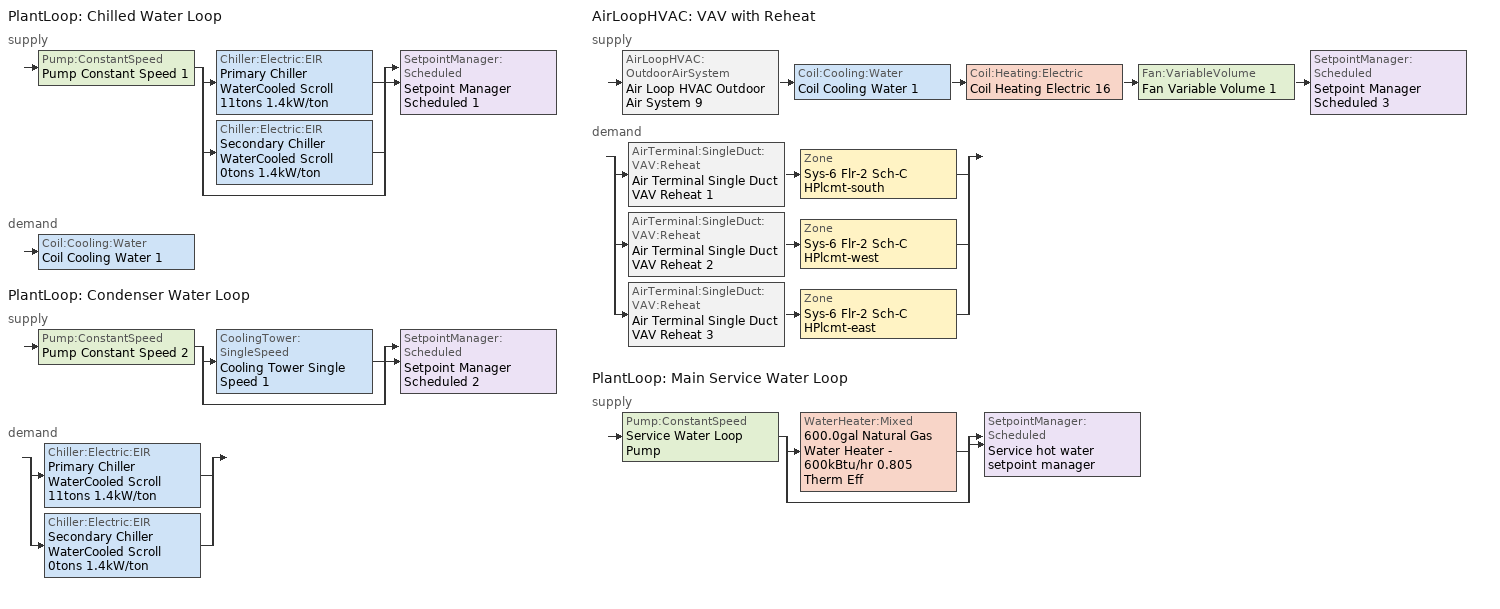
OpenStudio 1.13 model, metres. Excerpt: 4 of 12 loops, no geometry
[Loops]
PlantLoop 'Chilled Water Loop'
 supply: Pump:ConstantSpeed 'Pump Constant Speed 1' > split
  | Chiller:Electric:EIR 'Primary Chiller WaterCooled Scroll 11tons 1.4kW/ton'
  | Chiller:Electric:EIR 'Secondary Chiller WaterCooled Scroll 0tons 1.4kW/ton'
  | bypass
  join > SetpointManager:Scheduled 'Setpoint Manager Scheduled 1'
 demand: Coil:Cooling:Water 'Coil Cooling Water 1'
PlantLoop 'Condenser Water Loop'
 supply: Pump:ConstantSpeed 'Pump Constant Speed 2' > split
  | CoolingTower:SingleSpeed 'Cooling Tower Single Speed 1'
  | bypass
  join > SetpointManager:Scheduled 'Setpoint Manager Scheduled 2'
 demand: split
  | Chiller:Electric:EIR 'Primary Chiller WaterCooled Scroll 11tons 1.4kW/ton'
  | Chiller:Electric:EIR 'Secondary Chiller WaterCooled Scroll 0tons 1.4kW/ton'
AirLoopHVAC 'VAV with Reheat'
 supply: AirLoopHVAC:OutdoorAirSystem 'Air Loop HVAC Outdoor Air System 9' > Coil:Cooling:Water 'Coil Cooling Water 1' > Coil:Heating:Electric 'Coil Heating Electric 16' > Fan:VariableVolume 'Fan Variable Volume 1' > SetpointManager:Scheduled 'Setpoint Manager Scheduled 3'
 demand: split
  | AirTerminal:SingleDuct:VAV:Reheat 'Air Terminal Single Duct VAV Reheat 1' > Zone 'Sys-6 Flr-2 Sch-C HPlcmt-south'
  | AirTerminal:SingleDuct:VAV:Reheat 'Air Terminal Single Duct VAV Reheat 2' > Zone 'Sys-6 Flr-2 Sch-C HPlcmt-west'
  | AirTerminal:SingleDuct:VAV:Reheat 'Air Terminal Single Duct VAV Reheat 3' > Zone 'Sys-6 Flr-2 Sch-C HPlcmt-east'
PlantLoop 'Main Service Water Loop'
 supply: Pump:ConstantSpeed 'Service Water Loop Pump' > split
  | WaterHeater:Mixed '600.0gal Natural Gas Water Heater - 600kBtu/hr 0.805 Therm Eff'
  | bypass
  join > SetpointManager:Scheduled 'Service hot water setpoint manager'
[Sizing:Zone] Zone Cooling Design Supply Air Temperature Input Method=SupplyAirTemperature; Zone Cooling Design Supply Air Temperature {C}=13; Zone Cooling Design Supply Air Temperature Difference {deltaC}=11.11; Zone Heating Design Supply Air Temperature Input Method=SupplyAirTemperature; Zone Heating Design Supply Air Temperature {C}=43; Zone Heating Design Supply Air Temperature Difference {deltaC}=11.11; Zone Cooling Design Supply Air Humidity Ratio {kg-H2O/kg-air}=0.0085; Zone Heating Design Supply Air Humidity Ratio {kg-H2O/kg-air}=0.008; Zone Heating Sizing Factor=1.3; Zone Cooling Sizing Factor=1.1; Cooling Design Air Flow Method=DesignDay; Heating Design Air Flow Method=DesignDay; Account for Dedicated Outdoor Air System=No; Dedicated Outdoor Air System Control Strategy=NeutralSupplyAir; Dedicated Outdoor Air Low Setpoint Temperature for Design {C}=autosize; Dedicated Outdoor Air High Setpoint Temperature for Design {C}=autosize
Sys-6 Flr-2 Sch-C HPlcmt-east; Sys-6 Flr-2 Sch-C HPlcmt-west; Sys-6 Flr-2 Sch-C HPlcmt-south
[Zone equipment]
Sys-6 Flr-2 Sch-C HPlcmt-east: Air Terminal Single Duct VAV Reheat 3, Zone HVAC Baseboard Convective Electric 17
Sys-6 Flr-2 Sch-C HPlcmt-west: Air Terminal Single Duct VAV Reheat 2, Zone HVAC Baseboard Convective Electric 16
Sys-6 Flr-2 Sch-C HPlcmt-south: Air Terminal Single Duct VAV Reheat 1, Zone HVAC Baseboard Convective Electric 15
[AirLoopHVAC]
VAV with Reheat: Availability Schedule=VAV with Reheat Occ Sch; Availability Manager=Availability Manager Night Cycle 7; Design Supply Air Flow Rate {m3/s}=AutoSize
[Sizing:System]
VAV with Reheat: Type of Load to Size On=Sensible; Design Outdoor Air Flow Rate {m3/s}=1.15852; Minimum System Air Flow Ratio=0.3; Preheat Design Temperature {C}=7; Preheat Design Humidity Ratio {kg-H2O/kg-Air}=0.008; Precool Design Temperature {C}=13; Precool Design Humidity Ratio {kg-H2O/kg-Air}=0.008; Central Cooling Design Supply Air Temperature {C}=13; Central Heating Design Supply Air Temperature {C}=13.1; Sizing Option=NonCoincident; 100% Outdoor Air in Cooling=No; 100% Outdoor Air in Heating=No; Central Cooling Design Supply Air Humidity Ratio {kg-H2O/kg-Air}=0.0085; Central Heating Design Supply Air Humidity Ratio {kg-H2O/kg-Air}=0.008; Cooling Design Air Flow Method=DesignDay; Cooling Design Air Flow Rate {m3/s}=0; Heating Design Air Flow Method=DesignDay; Heating Design Air Flow Rate {m3/s}=0; System Outdoor Air Method=ZoneSum; Zone Maximum Outdoor Air Fraction=1; Cooling Supply Air Flow Rate Per Floor Area {m3/s-m2}=0.00996765; Cooling Fraction of Autosized Cooling Supply Air Flow Rate=1; Cooling Supply Air Flow Rate Per Unit Cooling Capacity {m3/s-W}=3.94755e-05; Heating Supply Air Flow Rate Per Floor Area {m3/s-m2}=0.00996765; Heating Fraction of Autosized Heating Supply Air Flow Rate=1; Heating Fraction of Autosized Cooling Supply Air Flow Rate=1; Heating Supply Air Flow Rate Per Unit Heating Capacity {m3/s-W}=3.15882e-05; Cooling Design Capacity Method=CoolingDesignCapacity; Cooling Design Capacity {W}=autosize; Cooling Design Capacity Per Floor Area {W/m2}=234.7; Fraction of Autosized Cooling Design Capacity=1; Heating Design Capacity Method=HeatingDesignCapacity; Heating Design Capacity {W}=autosize; Heating Design Capacity Per Floor Area {W/m2}=157; Fraction of Autosized Heating Design Capacity=1; Central Cooling Capacity Control Method=OnOff
[Coil:Heating:Electric] Availability Schedule=Always On Discrete
Coil Heating Electric 16; Coil Heating Electric 17; Coil Heating Electric 18; Coil Heating Electric 19
[Controller:OutdoorAir]
Controller Outdoor Air 9: Minimum Outdoor Air Flow Rate {m3/s}=Autosize; Maximum Outdoor Air Flow Rate {m3/s}=Autosize; Economizer Control Type=DifferentialEnthalpy; Economizer Control Action Type=ModulateFlow; Lockout Type=NoLockout; Minimum Limit Type=FixedMinimum; Minimum Outdoor Air Schedule=VAV with Reheat Occ Sch; Controller Mechanical Ventilation=Controller Mechanical Ventilation 9; High Humidity Control=No; Heat Recovery Bypass Control Type=BypassWhenWithinEconomizerLimits
[Controller:MechanicalVentilation]
Controller Mechanical Ventilation 9: Availability Schedule=Always On Discrete; System Outdoor Air Method=ZoneSum
[AirLoopHVAC:OutdoorAirSystem]
Air Loop HVAC Outdoor Air System 9: Controller=Controller Outdoor Air 9
[ZoneHVAC:Baseboard:Convective:Electric] Availability Schedule=Always On Discrete; Nominal Capacity {W}=autosize; Efficiency=1
Zone HVAC Baseboard Convective Electric 15; Zone HVAC Baseboard Convective Electric 16; Zone HVAC Baseboard Convective Electric 17
[PlantLoop] Plant Loop Volume {m3}=Autocalculate; Load Distribution Scheme=Optimal
Name | Maximum Loop Temperature {C} | Minimum Loop Temperature {C}
Chilled Water Loop; Condenser Water Loop
Main Service Water Loop | 60 | 10
[Sizing:Plant] Sizing Option=NonCoincident; Zone Timesteps in Averaging Window=1; Coincident Sizing Factor Mode=None
Name | Loop Type | Design Loop Exit Temperature {C} | Loop Design Temperature Difference {deltaC}
Chilled Water Loop | Cooling | 7 | 6
Condenser Water Loop | Condenser | 29 | 6
Main Service Water Loop | Heating | 60 | 5
[Pump:ConstantSpeed] Rated Flow Rate {m3/s}=autosize; Rated Power Consumption {W}=autosize; Fraction of Motor Inefficiencies to Fluid Stream=0; Pump Control Type=Intermittent
Name | Rated Pump Head {Pa} | Motor Efficiency
Pump Constant Speed 1 | 179352 | 0.855
Pump Constant Speed 2 | 179352 | 0.865
Service Water Loop Pump | 29891 | 1
[Chiller:Electric:EIR] Reference COP {W/W}=2.50142; Minimum Part Load Ratio=0.25; Minimum Unloading Ratio=0.25; Condenser Type=WaterCooled; Chiller Flow Mode=LeavingSetpointModulated; Design Heat Recovery Water Flow Rate {m3/s}=0; Sizing Factor=1; Basin Heater Capacity {W/K}=0; Basin Heater Setpoint Temperature {C}=10
Name | Reference Capacity {W} | Cooling Capacity Function of Temperature Curve | Electric Input to Cooling Output Ratio Function of Temperature Curve | Electric Input to Cooling Output Ratio Function of Part Load Ratio Curve
Primary Chiller WaterCooled Scroll 11tons 1.4kW/ton | 37864.9 | WaterCooled_Scroll_CAPFT_NECB2011 | WaterCooled_Scroll_EIRFT_NECB2011 | WaterCooled_Scroll_EIRFPLR_NECB2011
Secondary Chiller WaterCooled Scroll 0tons 1.4kW/ton | 0.001 | WaterCooled_Scroll_CAPFT_NECB2011 1 | WaterCooled_Scroll_EIRFT_NECB2011 1 | WaterCooled_Scroll_EIRFPLR_NECB2011 1
[SetpointManager:Scheduled] Control Variable=Temperature
Name | Schedule
Setpoint Manager Scheduled 1 | CHW Temp
Setpoint Manager Scheduled 2 | CW Temp
Setpoint Manager Scheduled 3 | Supply Air Temp
Service hot water setpoint manager | Service Water Loop Temp - 140F
[CoolingTower:SingleSpeed]
Cooling Tower Single Speed 1: Design Water Flow Rate {m3/s}=autosize; Design Air Flow Rate {m3/s}=autosize; Fan Power at Design Air Flow Rate {W}=795.034; U-Factor Times Area Value at Design Air Flow Rate {W/K}=autosize; Air Flow Rate in Free Convection Regime {m3/s}=autosize; U-Factor Times Area Value at Free Convection Air Flow Rate {W/K}=autosize; Performance Input Method=UFactorTimesAreaAndDesignWaterFlowRate; Free Convection Capacity {W}=0; Basin Heater Capacity {W/K}=0; Evaporation Loss Mode=LossFactor; Evaporation Loss Factor {percent/K}=0.2; Drift Loss Percent {percent}=0.008; Blowdown Calculation Mode=ConcentrationRatio; Blowdown Concentration Ratio=3; Capacity Control=FanCycling; Number of Cells=1; Cell Control=MinimalCell; Cell Minimum  Water Flow Rate Fraction=0.33; Cell Maximum Water Flow Rate Fraction=2.5; Sizing Factor=1
[Fan:VariableVolume]
Fan Variable Volume 1: Availability Schedule=Always On Discrete; Fan Efficiency=0.549965; Pressure Rise {Pa}=1458.33; Maximum Flow Rate {m3/s}=Autosize; Fan Power Minimum Flow Rate Input Method=Fraction; Fan Power Minimum Flow Fraction=0.68; Fan Power Minimum Air Flow Rate {m3/s}=0; Motor Efficiency=0.8461; Motor In Airstream Fraction=1; Fan Power Coefficient 1=-2.4176; Fan Power Coefficient 2=9.5874; Fan Power Coefficient 3=-11.559; Fan Power Coefficient 4=5.4009; Fan Power Coefficient 5=0
[Coil:Cooling:Water]
Coil Cooling Water 1: Availability Schedule=Always On Discrete
[Controller:WaterCoil]
Controller Water Coil 1: Water Coil=Coil Cooling Water 1; Action=Reverse; Minimum Actuated Flow {m3/s}=0
[AirTerminal:SingleDuct:VAV:Reheat] Availability Schedule=Always On Discrete; Maximum Air Flow Rate {m3/s}=AutoSize; Zone Minimum Air Flow Input Method=FixedFlowRate; Maximum Hot Water or Steam Flow Rate {m3/s}=AutoSize; Minimum Hot Water or Steam Flow Rate {m3/s}=0; Convergence Tolerance=0.001; Damper Heating Action=Normal; Maximum Flow per Zone Floor Area During Reheat {m3/s-m2}=AutoSize; Maximum Flow Fraction During Reheat=AutoSize; Maximum Reheat Air Temperature {C}=43; Control For Outdoor Air=No
Name | Constant Minimum Air Flow Fraction | Fixed Minimum Air Flow Rate {m3/s} | Reheat Coil
Air Terminal Single Duct VAV Reheat 1 | 0.392482 | 0.511866 | Coil Heating Electric 17
Air Terminal Single Duct VAV Reheat 2 | 0.753153 | 0.155338 | Coil Heating Electric 18
Air Terminal Single Duct VAV Reheat 3 | 1 | 0.156079 | Coil Heating Electric 19
[WaterHeater:Mixed]
600.0gal Natural Gas Water Heater - 600kBtu/hr 0.805 Therm Eff: Tank Volume {m3}=2.27125; Setpoint Temperature Schedule=Service Water Loop Temp - 140F; Deadband Temperature Difference {deltaC}=2; Maximum Temperature Limit {C}=82.2222; Heater Control Type=Cycle; Heater Maximum Capacity {W}=175843; Heater Fuel Type=NaturalGas; Heater Thermal Efficiency=0.804593; Part Load Factor Curve=SWH-EFFFPLR-NECB2011; Off Cycle Parasitic Fuel Consumption Rate {W}=2301; Off Cycle Parasitic Fuel Type=NaturalGas; Off Cycle Parasitic Heat Fraction to Tank=0.8; On Cycle Parasitic Fuel Consumption Rate {W}=2301; On Cycle Parasitic Fuel Type=NaturalGas; On Cycle Parasitic Heat Fraction to Tank=0; Ambient Temperature Indicator=Schedule; Ambient Temperature Schedule=Water Heater Ambient Temp Schedule - 70F; Off Cycle Loss Coefficient to Ambient Temperature {W/K}=20.7661; On Cycle Loss Coefficient to Ambient Temperature {W/K}=20.7661; Use Side Effectiveness=1; Source Side Effectiveness=1; Use Side Design Flow Rate {m3/s}=autosize; Source Side Design Flow Rate {m3/s}=autosize; Indirect Water Heating Recovery Time {hr}=1.5
[AvailabilityManager:NightCycle]
Availability Manager Night Cycle 7: Control Type=CycleOnAny; Thermostat Tolerance {deltaC}=1; Cycling Run Time {s}=3600
[Schedule:Ruleset]
CHW Temp: Default Day Schedule=Schedule Day 4
CW Temp: Default Day Schedule=Schedule Day 5
Supply Air Temp: Default Day Schedule=Supply Air Temp Default
Service Water Loop Temp - 140F: Default Day Schedule=Service Water Loop Temp - 140F Default
Water Heater Ambient Temp Schedule - 70F: Default Day Schedule=Water Heater Ambient Temp Schedule - 70F Default
VAV with Reheat Occ Sch: Default Day Schedule=VAV with Reheat Occ Sch Default; Summer Design Day Schedule=VAV with Reheat Occ Sch Summer Design Day; Winter Design Day Schedule=VAV with Reheat Occ Sch Winter Design Day
[Schedule:Day]
Schedule Day 4; wkdCHW Temp 1; satCHW Temp 1; sunCHW Temp 1: 1, 0, 7, 2, 0, 7, 3, 0, 7, 4, 0, 7, 5, 0, 7, 6, 0, 7, 7, 0, 7, 8, 0, 7, 9, 0, 7, 10, 0, 7, 11, 0, 7, 12, 0, 7, 13, 0, 7, 14, 0, 7, 15, 0, 7, 16, 0, 7, 17, 0, 7, 18, 0, 7, 19, 0, 7, 20, 0, 7, 21, 0, 7, 22, 0, 7, 23, 0, 7, 24, 0, 7
Schedule Day 5; wkdCW Temp 1; satCW Temp 1; sunCW Temp 1: 1, 0, 29, 2, 0, 29, 3, 0, 29, 4, 0, 29, 5, 0, 29, 6, 0, 29, 7, 0, 29, 8, 0, 29, 9, 0, 29, 10, 0, 29, 11, 0, 29, 12, 0, 29, 13, 0, 29, 14, 0, 29, 15, 0, 29, 16, 0, 29, 17, 0, 29, 18, 0, 29, 19, 0, 29, 20, 0, 29, 21, 0, 29, 22, 0, 29, 23, 0, 29, 24, 0, 29
Supply Air Temp Default: 24, 0, 13
Service Water Loop Temp - 140F Default: 24, 0, 60
Water Heater Ambient Temp Schedule - 70F Default: 24, 0, 21.1111
VAV with Reheat Occ Sch Default; VAV with Reheat Occ Sch Winter Design Day; VAV with Reheat Occ Sch Summer Design Day: 24, 0, 1
VAV with Reheat Occ Sch Monday; VAV with Reheat Occ Sch Tuesday; VAV with Reheat Occ Sch Wednesday; VAV with Reheat Occ Sch Thursday; VAV with Reheat Occ Sch Friday; VAV with Reheat Occ Sch Saturday: 9, 0, 0, 21, 0, 1, 24, 0, 0
VAV with Reheat Occ Sch Sunday: 11, 0, 0, 19, 0, 1, 24, 0, 0
[Schedule:Rule] Date Specification Type=DateRange; Start Month=1; Start Day=1; End Month=12
Name | Schedule Ruleset | Rule Order | Day Schedule | Apply Sunday | Apply Monday | Apply Tuesday | Apply Wednesday | Apply Thursday | Apply Friday | Apply Saturday | End Day
wkdCHW Temp rule | CHW Temp | 2 | wkdCHW Temp 1 | No | Yes | Yes | Yes | Yes | Yes | No | 31
satCHW Temprule | CHW Temp | 1 | satCHW Temp 1 | No | No | No | No | No | No | Yes | 31
sunCHW Temprule | CHW Temp | 0 | sunCHW Temp 1 | Yes | No | No | No | No | No | No | 31
wkdCW Temp rule | CW Temp | 2 | wkdCW Temp 1 | No | Yes | Yes | Yes | Yes | Yes | No | 31
satCW Temprule | CW Temp | 1 | satCW Temp 1 | No | No | No | No | No | No | Yes | 31
sunCW Temprule | CW Temp | 0 | sunCW Temp 1 | Yes | No | No | No | No | No | No | 31
VAV with Reheat Occ Sch Monday Rule | VAV with Reheat Occ Sch | 6 | VAV with Reheat Occ Sch Monday |  | Yes |  |  |  |  |  | 25
VAV with Reheat Occ Sch Tuesday Rule | VAV with Reheat Occ Sch | 5 | VAV with Reheat Occ Sch Tuesday |  |  | Yes |  |  |  |  | 26
VAV with Reheat Occ Sch Wednesday Rule | VAV with Reheat Occ Sch | 4 | VAV with Reheat Occ Sch Wednesday |  |  |  | Yes |  |  |  | 27
VAV with Reheat Occ Sch Thursday Rule | VAV with Reheat Occ Sch | 3 | VAV with Reheat Occ Sch Thursday |  |  |  |  | Yes |  |  | 28
VAV with Reheat Occ Sch Friday Rule | VAV with Reheat Occ Sch | 2 | VAV with Reheat Occ Sch Friday |  |  |  |  |  | Yes |  | 29
VAV with Reheat Occ Sch Saturday Rule | VAV with Reheat Occ Sch | 1 | VAV with Reheat Occ Sch Saturday |  |  |  |  |  |  | Yes | 30
VAV with Reheat Occ Sch Sunday Rule | VAV with Reheat Occ Sch | 0 | VAV with Reheat Occ Sch Sunday | Yes |  |  |  |  |  |  | 31
[Schedule:Constant]
Always On Discrete: Value=1
[Curve:Biquadratic] Minimum Value of x=5; Maximum Value of x=10; Minimum Value of y=24; Maximum Value of y=35
Name | Coefficient1 Constant | Coefficient2 x | Coefficient3 x**2 | Coefficient4 y | Coefficient5 y**2 | Coefficient6 x*y
WaterCooled_Scroll_CAPFT_NECB2011; WaterCooled_Scroll_CAPFT_NECB2011 1 | 0.94418 | 0.0337102 | 9.75564e-05 | -0.00322114 | -4.91832e-05 | -0.000177584
WaterCooled_Scroll_EIRFT_NECB2011; WaterCooled_Scroll_EIRFT_NECB2011 1 | 0.727393 | -0.0118922 | 0.000541177 | 0.00187934 | 0.000473461 | -0.000711472
[Curve:Quadratic] Coefficient1 Constant=0.04412; Coefficient2 x=0.640367; Coefficient3 x**2=0.319555; Minimum Value of x=0; Maximum Value of x=1
WaterCooled_Scroll_EIRFPLR_NECB2011; WaterCooled_Scroll_EIRFPLR_NECB2011 1
[Curve:Cubic]
SWH-EFFFPLR-NECB2011: Coefficient1 Constant=0.7576; Coefficient2 x=1.0071; Coefficient3 x**2=-1.4443; Coefficient4 x**3=0.6844; Minimum Value of x=0; Maximum Value of x=1
